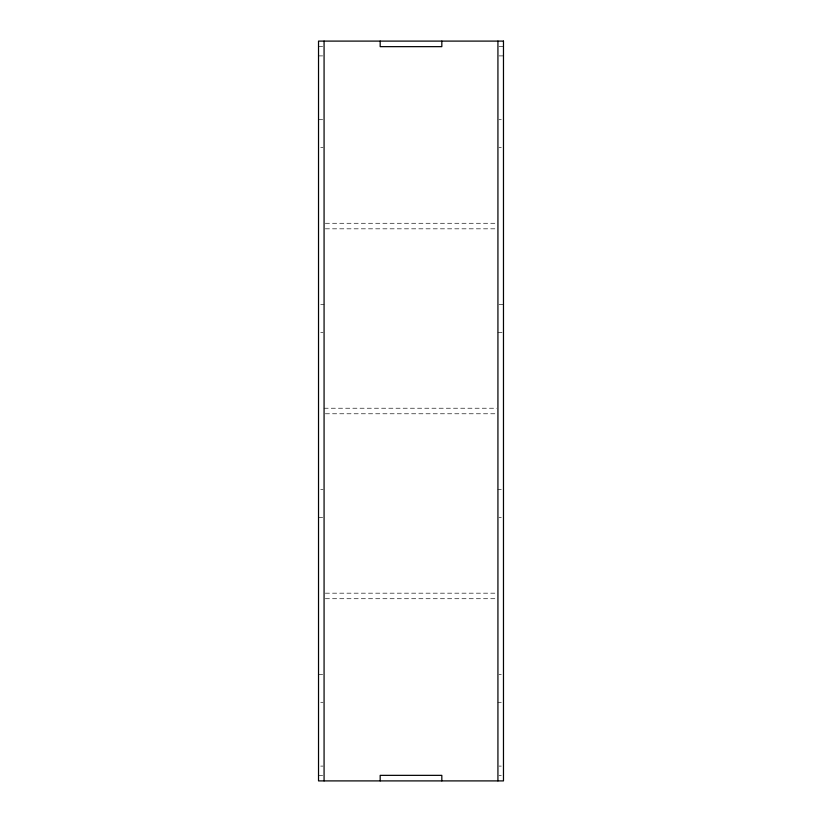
<?xml version="1.0" encoding="UTF-8"?>
<svg xmlns="http://www.w3.org/2000/svg" width="822" height="822" viewBox="0 0 822 822"><rect width="100%" height="100%" fill="white"/><g stroke="black" fill="none" stroke-linecap="round" stroke-linejoin="round"><path stroke-width="0.62" stroke-dasharray="4.11 3.08" d="M318.525 46.649L322.964 46.649M499.036 46.649L503.475 46.649M318.525 55.896L322.964 55.896M499.036 55.896L503.475 55.896M318.525 119.704L322.964 119.704M499.036 119.704L501.256 119.704M320.744 147.446L322.964 147.446M499.036 147.446L501.256 147.446M325.348 223.276L496.652 223.276M325.348 228.824L496.652 228.824M320.744 304.654L324.074 304.654M499.036 304.654L503.475 304.654M320.744 332.396L322.964 332.396M497.927 332.396L503.475 332.396M324.074 408.226L496.652 408.226M325.348 413.774L496.652 413.774M320.744 489.604L322.964 489.604M497.927 489.604L501.256 489.604M318.525 517.346L322.964 517.346M499.036 517.346L501.256 517.346M325.348 593.176L496.652 593.176M325.348 598.724L496.652 598.724M318.525 674.554L322.964 674.554M499.036 674.554L501.256 674.554M320.744 702.296L322.964 702.296M497.927 702.296L501.256 702.296M320.744 766.104L322.964 766.104M499.036 766.104L501.256 766.104M318.525 775.352L322.964 775.352M499.036 775.352L501.256 775.352"/><path stroke-width="1.23" d="M497.927 41.1L497.927 780.9M441.825 41.1L441.825 46.649L380.175 46.649L380.175 41.1M441.825 780.9L441.825 775.352L380.175 775.352L380.175 780.9M324.074 41.1L324.074 780.9M503.475 41.1L318.525 41.1L318.525 780.9L503.475 780.9L503.475 41.1"/></g></svg>
